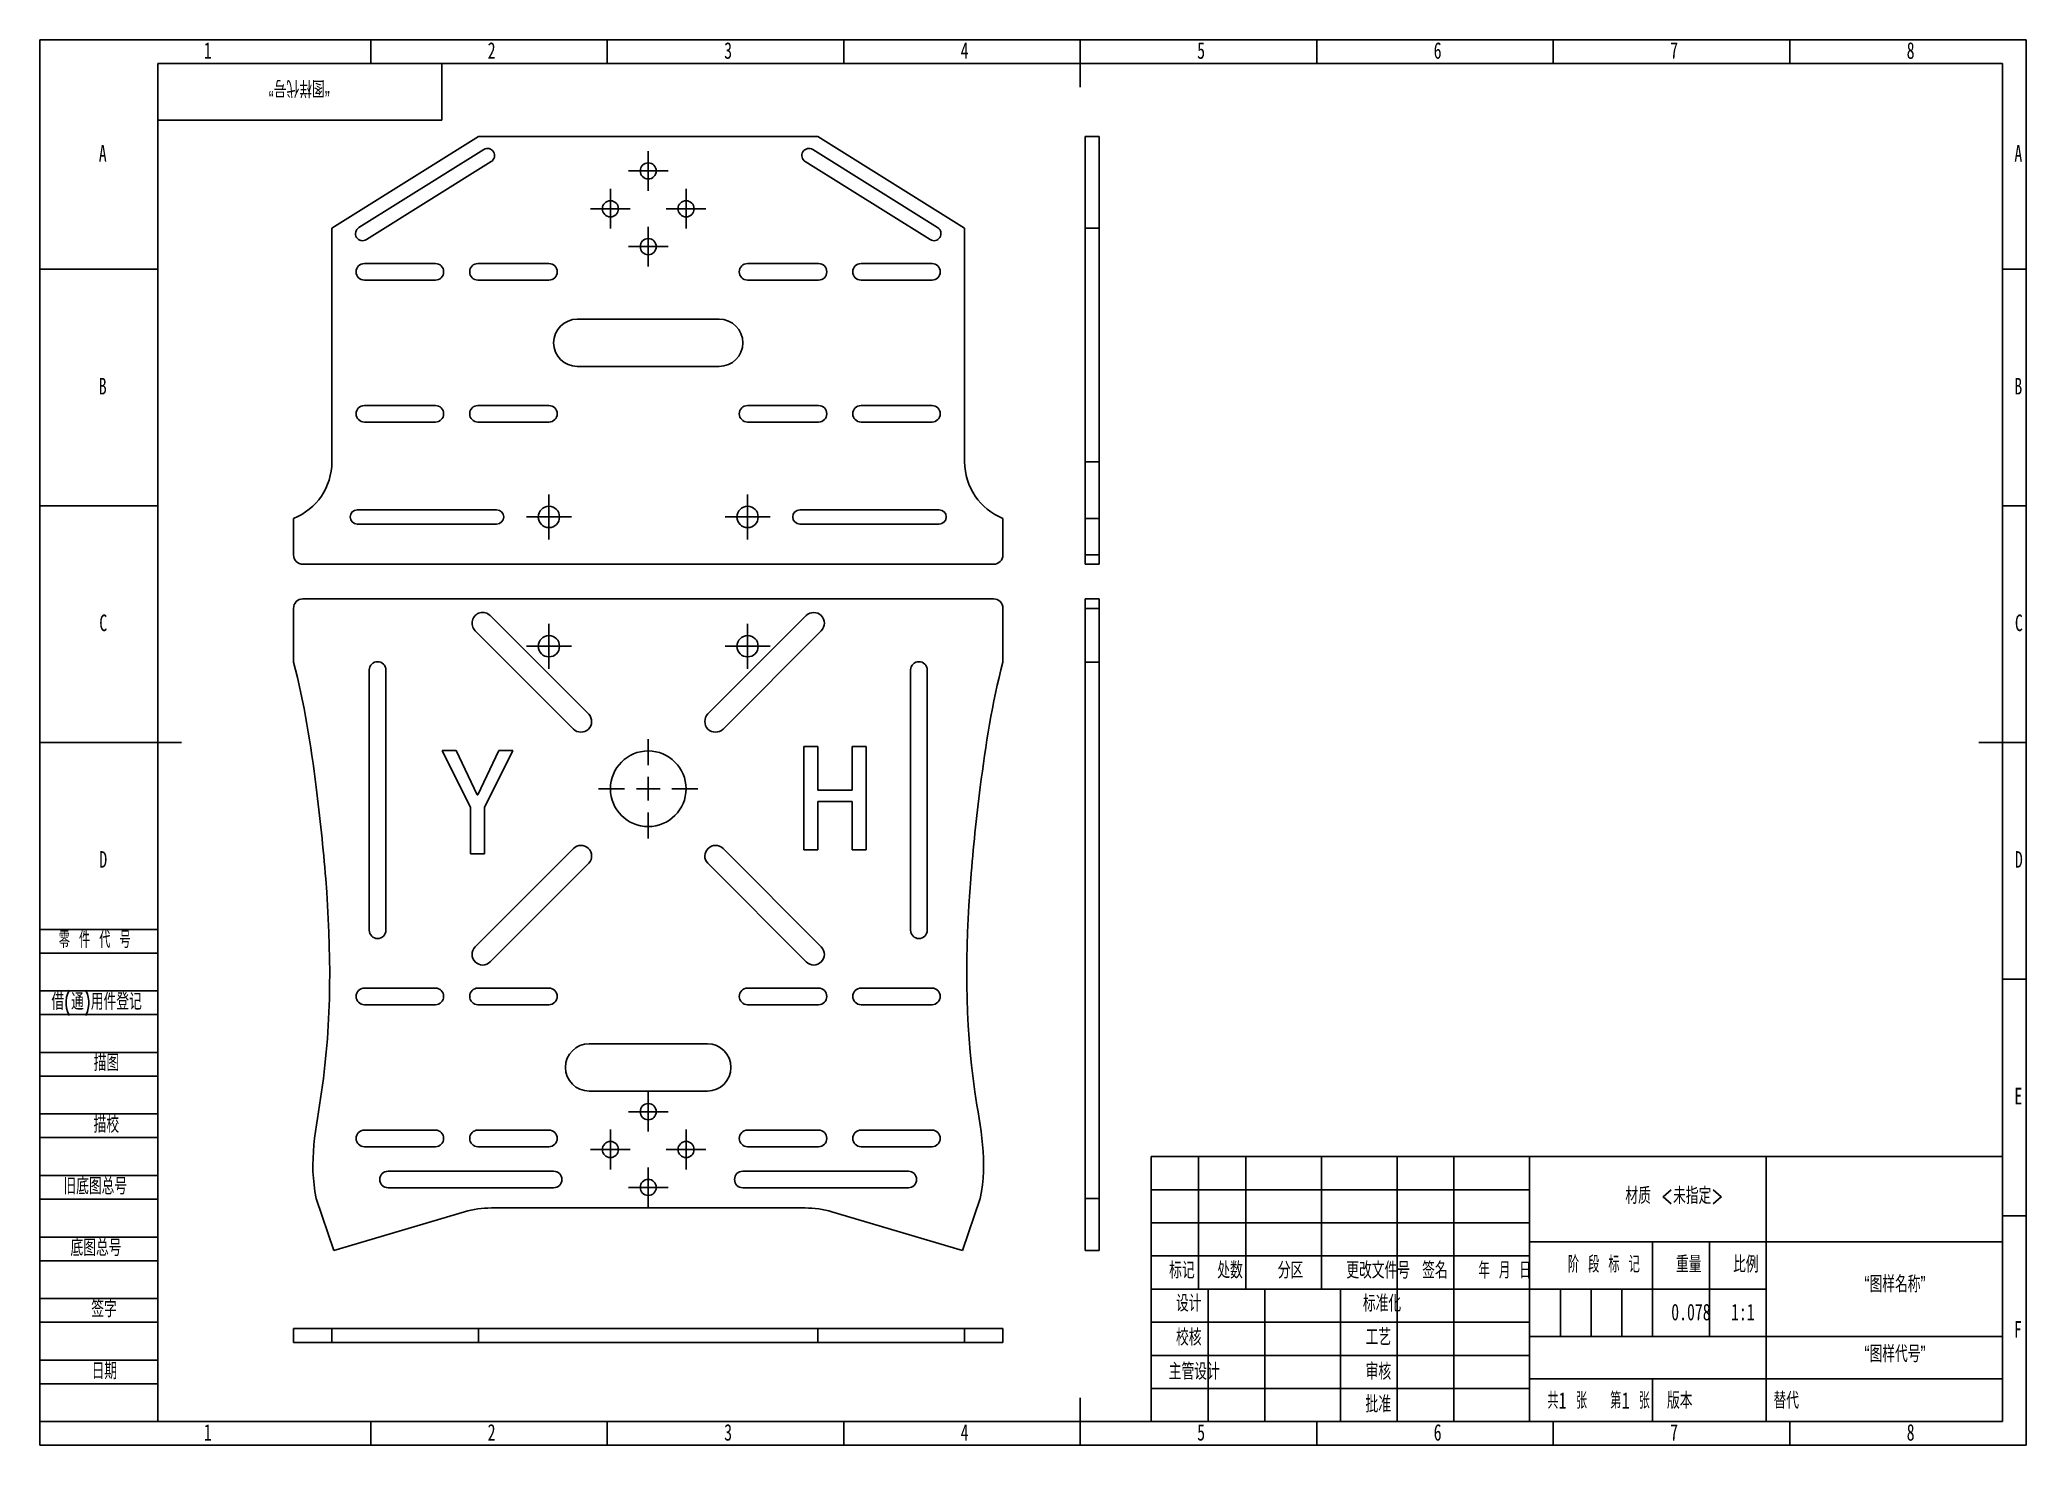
# Model space of a CAD drawing. Header units: millimetres. Extents: x 0 to 420, y 0 to 297.
import ezdxf

# ---------------------------------------------------------------- set-up
doc = ezdxf.new("R2010")
doc.units = ezdxf.units.MM
for name, color, linetype in [('10', 7, 'Continuous'), ('5', 7, 'Continuous'), ('9', 7, 'Continuous'), ('SLD-0', 7, 'Continuous')]:
    doc.layers.add(name, color=color, linetype=linetype)
doc.styles.add('SLDTEXTSTYLE0', font='TXT', dxfattribs={"width": 0.7, "bigfont": 'bigfont'})
doc.styles.add('SLDTEXTSTYLE1', font='TXT', dxfattribs={"width": 0.62, "bigfont": 'bigfont'})
doc.styles.add('SLDTEXTSTYLE2', font='TXT', dxfattribs={"width": 0.614286, "bigfont": 'bigfont'})
doc.styles.add('SLDTEXTSTYLE3', font='TXT', dxfattribs={"width": 0.6, "bigfont": 'bigfont'})
doc.styles.add('SLDTEXTSTYLE4', font='TXT', dxfattribs={"width": 0.7})

# ---------------------------------------------------------------- blocks, each defined once
blk = doc.blocks.new('SW_CENTERMARKSYMBOL_0')
at = {"layer": '10', "color": 0}
for p, q in [((0, 2.5), (0, 4.75)), ((-2.5, 0), (-4.75, 0)), ((0, 0), (-2.5, 0)), ((0, 0), (0, 2.5)), ((0, 0), (0, -2.5)), ((0, 0), (2.5, 0)), ((2.5, 0), (4.75, 0)), ((0, -2.5), (0, -4.75))]:
    blk.add_line(p, q, dxfattribs=at)
blk = doc.blocks.new('SW_CENTERMARKSYMBOL_1')
at = {"layer": '10', "color": 0}
for p, q in [((0, 2.5), (0, 4.75)), ((-2.5, 0), (-4.75, 0)), ((0, 0), (-2.5, 0)), ((0, 0), (0, 2.5)), ((0, 0), (0, -2.5)), ((0, 0), (2.5, 0)), ((2.5, 0), (4.75, 0)), ((0, -2.5), (0, -4.75))]:
    blk.add_line(p, q, dxfattribs=at)
blk = doc.blocks.new('SW_CENTERMARKSYMBOL_2')
at = {"layer": '10', "color": 0}
for p, q in [((-2.5, 0), (-4.2, 0)), ((0, 0), (-2.5, 0)), ((0, 2.5), (0, 4.2)), ((0, 0), (0, 2.5)), ((0, 0), (0, -2.5)), ((0, 0), (2.5, 0)), ((2.5, 0), (4.2, 0)), ((0, -2.5), (0, -4.2))]:
    blk.add_line(p, q, dxfattribs=at)
blk = doc.blocks.new('SW_CENTERMARKSYMBOL_3')
at = {"layer": '10', "color": 0}
for p, q in [((-2.5, 0), (-4.2, 0)), ((0, 0), (-2.5, 0)), ((0, 2.5), (0, 4.2)), ((0, 0), (0, 2.5)), ((0, 0), (0, -2.5)), ((0, 0), (2.5, 0)), ((2.5, 0), (4.2, 0)), ((0, -2.5), (0, -4.2))]:
    blk.add_line(p, q, dxfattribs=at)
blk = doc.blocks.new('SW_CENTERMARKSYMBOL_4')
at = {"layer": '10', "color": 0}
for p, q in [((-2.5, 0), (-4.2, 0)), ((0, 0), (-2.5, 0)), ((0, 2.5), (0, 4.2)), ((0, 0), (0, 2.5)), ((0, 0), (0, -2.5)), ((0, 0), (2.5, 0)), ((2.5, 0), (4.2, 0)), ((0, -2.5), (0, -4.2))]:
    blk.add_line(p, q, dxfattribs=at)
blk = doc.blocks.new('SW_CENTERMARKSYMBOL_5')
at = {"layer": '10', "color": 0}
for p, q in [((-2.5, 0), (-4.2, 0)), ((0, 0), (-2.5, 0)), ((0, 2.5), (0, 4.2)), ((0, 0), (0, 2.5)), ((0, 0), (0, -2.5)), ((0, 0), (2.5, 0)), ((2.5, 0), (4.2, 0)), ((0, -2.5), (0, -4.2))]:
    blk.add_line(p, q, dxfattribs=at)
blk = doc.blocks.new('SW_CENTERMARKSYMBOL_6')
at = {"layer": '10', "color": 0}
for p, q in [((0, 2.5), (0, 4.75)), ((-2.5, 0), (-4.75, 0)), ((0, 0), (-2.5, 0)), ((0, 0), (0, 2.5)), ((0, 0), (0, -2.5)), ((0, 0), (2.5, 0)), ((2.5, 0), (4.75, 0)), ((0, -2.5), (0, -4.75))]:
    blk.add_line(p, q, dxfattribs=at)
blk = doc.blocks.new('SW_CENTERMARKSYMBOL_7')
at = {"layer": '10', "color": 0}
for p, q in [((0, 2.5), (0, 4.75)), ((-2.5, 0), (-4.75, 0)), ((0, 0), (-2.5, 0)), ((0, 0), (0, 2.5)), ((0, 0), (0, -2.5)), ((0, 0), (2.5, 0)), ((2.5, 0), (4.75, 0)), ((0, -2.5), (0, -4.75))]:
    blk.add_line(p, q, dxfattribs=at)
blk = doc.blocks.new('SW_CENTERMARKSYMBOL_8')
at = {"layer": '10', "color": 0}
for p, q in [((0, 5), (0, 10.5)), ((-5, 0), (-10.5, 0)), ((0, 0), (-2.5, 0)), ((0, 0), (0, 2.5)), ((0, 0), (0, -2.5)), ((0, 0), (2.5, 0)), ((5, 0), (10.5, 0)), ((0, -5), (0, -10.5))]:
    blk.add_line(p, q, dxfattribs=at)
blk = doc.blocks.new('SW_CENTERMARKSYMBOL_9')
at = {"layer": '10', "color": 0}
for p, q in [((-2.5, 0), (-4.2, 0)), ((0, 0), (-2.5, 0)), ((0, 2.5), (0, 4.2)), ((0, 0), (0, 2.5)), ((0, 0), (0, -2.5)), ((0, 0), (2.5, 0)), ((2.5, 0), (4.2, 0)), ((0, -2.5), (0, -4.2))]:
    blk.add_line(p, q, dxfattribs=at)
blk = doc.blocks.new('SW_CENTERMARKSYMBOL_10')
at = {"layer": '10', "color": 0}
for p, q in [((-2.5, 0), (-4.2, 0)), ((0, 0), (-2.5, 0)), ((0, 2.5), (0, 4.2)), ((0, 0), (0, 2.5)), ((0, 0), (0, -2.5)), ((0, 0), (2.5, 0)), ((2.5, 0), (4.2, 0)), ((0, -2.5), (0, -4.2))]:
    blk.add_line(p, q, dxfattribs=at)
blk = doc.blocks.new('SW_CENTERMARKSYMBOL_11')
at = {"layer": '10', "color": 0}
for p, q in [((-2.5, 0), (-4.2, 0)), ((0, 0), (-2.5, 0)), ((0, 2.5), (0, 4.2)), ((0, 0), (0, 2.5)), ((0, 0), (0, -2.5)), ((0, 0), (2.5, 0)), ((2.5, 0), (4.2, 0)), ((0, -2.5), (0, -4.2))]:
    blk.add_line(p, q, dxfattribs=at)
blk = doc.blocks.new('SW_CENTERMARKSYMBOL_12')
at = {"layer": '10', "color": 0}
for p, q in [((-2.5, 0), (-4.2, 0)), ((0, 0), (-2.5, 0)), ((0, 2.5), (0, 4.2)), ((0, 0), (0, 2.5)), ((0, 0), (0, -2.5)), ((0, 0), (2.5, 0)), ((2.5, 0), (4.2, 0)), ((0, -2.5), (0, -4.2))]:
    blk.add_line(p, q, dxfattribs=at)

msp = doc.modelspace()

# ---------------------------------------------------------------- linework, layer by layer
at = {"color": 7, "linetype": 'Continuous', "lineweight": 25}
for p, q in [((92.76, 276.57), (61.75, 257.2)), ((93.88, 273.81), (67.47, 257.31)), ((92.76, 276.57), (164.54, 276.57)), ((189.84, 257.31), (163.43, 273.81)), ((164.54, 276.57), (195.55, 257.2)), ((221.02, 276.57), (224.02, 276.57)), ((221.02, 276.57), (221.02, 257.2)), ((224.02, 276.57), (224.02, 257.2)), ((69.06, 254.76), (95.47, 271.26)), ((161.84, 271.26), (188.25, 254.76)), ((61.75, 257.2), (61.75, 207.78)), ((195.55, 257.2), (195.55, 207.78)), ((221.02, 257.2), (224.02, 257.2)), ((221.02, 257.2), (221.02, 207.78)), ((224.02, 257.2), (224.02, 207.78)), ((83.65, 249.71), (68.65, 249.71)), ((107.65, 249.71), (92.65, 249.71)), ((164.65, 249.71), (149.65, 249.71)), ((188.65, 249.71), (173.65, 249.71)), ((83.65, 246.21), (68.65, 246.21)), ((107.65, 246.21), (92.65, 246.21)), ((164.65, 246.21), (149.65, 246.21)), ((188.65, 246.21), (173.65, 246.21)), ((113.65, 237.96), (143.65, 237.96)), ((143.65, 227.96), (113.65, 227.96)), ((83.65, 219.71), (68.65, 219.71)), ((107.65, 219.71), (92.65, 219.71)), ((164.65, 219.71), (149.65, 219.71)), ((188.65, 219.71), (173.65, 219.71)), ((83.65, 216.21), (68.65, 216.21)), ((107.65, 216.21), (92.65, 216.21)), ((164.65, 216.21), (149.65, 216.21)), ((188.65, 216.21), (173.65, 216.21)), ((221.02, 207.78), (224.02, 207.78)), ((221.02, 195.84), (221.02, 207.78)), ((224.02, 195.84), (224.02, 207.78)), ((96.6, 197.67), (67.14, 197.67)), ((190.17, 197.67), (160.71, 197.67)), ((53.65, 195.84), (53.65, 188.17)), ((67.14, 194.67), (96.6, 194.67)), ((160.71, 194.67), (190.17, 194.67)), ((203.65, 195.84), (203.65, 188.17)), ((221.02, 195.84), (224.02, 195.84)), ((221.02, 195.84), (221.02, 188.17)), ((224.02, 195.84), (224.02, 188.17)), ((201.65, 186.17), (55.65, 186.17)), ((221.02, 188.17), (224.02, 188.17)), ((221.02, 186.17), (221.02, 188.17)), ((224.02, 186.17), (221.02, 186.17)), ((224.02, 188.17), (224.02, 186.17)), ((53.65, 176.85), (53.65, 165.47)), ((201.65, 178.85), (55.65, 178.85)), ((203.65, 176.85), (203.65, 165.47)), ((221.02, 178.85), (224.02, 178.85)), ((221.02, 176.85), (221.02, 178.85)), ((224.02, 176.85), (221.02, 176.85)), ((221.02, 176.85), (221.02, 165.47)), ((224.02, 178.85), (224.02, 176.85)), ((224.02, 176.85), (224.02, 165.47)), ((95.24, 175.32), (116.08, 154.48)), ((162.06, 175.31), (141.27, 154.53)), ((112.85, 151.34), (92.07, 172.13)), ((165.24, 172.13), (144.46, 151.34)), ((69.68, 108.83), (69.68, 163.83)), ((73.18, 163.83), (73.18, 108.83)), ((184.13, 108.83), (184.13, 163.83)), ((187.63, 163.83), (187.63, 108.83)), ((221.02, 165.47), (224.02, 165.47)), ((161.57, 147.65), (164.51, 147.65)), ((161.57, 125.82), (161.57, 147.65)), ((164.51, 147.65), (164.51, 138.46)), ((171.78, 147.65), (174.72, 147.65)), ((171.78, 138.46), (171.78, 147.65)), ((174.72, 147.65), (174.72, 125.82)), ((85.07, 146.79), (88.01, 146.79)), ((91.07, 134.79), (85.07, 146.79)), ((88.01, 146.79), (92.48, 137.47)), ((92.6, 137.47), (97.07, 146.79)), ((100.01, 146.79), (94.01, 134.79)), ((97.07, 146.79), (100.01, 146.79)), ((91.07, 124.96), (91.07, 134.79)), ((92.48, 137.47), (92.6, 137.47)), ((94.01, 134.79), (94.01, 124.96)), ((164.51, 138.46), (171.78, 138.46)), ((164.51, 136.03), (164.51, 125.82)), ((171.78, 136.03), (164.51, 136.03)), ((171.78, 125.82), (171.78, 136.03)), ((112.85, 126.1), (92.06, 105.31)), ((144.46, 126.1), (165.24, 105.31)), ((94.01, 124.96), (91.07, 124.96)), ((116.1, 122.99), (95.24, 102.13)), ((162.06, 102.13), (141.23, 122.97)), ((164.51, 125.82), (161.57, 125.82)), ((174.72, 125.82), (171.78, 125.82)), ((83.65, 96.59), (68.65, 96.59)), ((68.65, 93.09), (83.65, 93.09)), ((107.65, 96.59), (92.65, 96.59)), ((92.65, 93.09), (107.65, 93.09)), ((164.65, 96.59), (149.65, 96.59)), ((164.65, 93.09), (149.65, 93.09)), ((188.65, 96.59), (173.65, 96.59)), ((188.65, 93.09), (173.65, 93.09)), ((116.15, 84.84), (141.15, 84.84)), ((141.15, 74.84), (116.15, 74.84)), ((83.65, 66.59), (68.65, 66.59)), ((83.65, 63.09), (68.65, 63.09)), ((107.65, 66.59), (92.65, 66.59)), ((107.65, 63.09), (92.65, 63.09)), ((164.65, 66.59), (149.65, 66.59)), ((164.65, 63.09), (149.65, 63.09)), ((188.65, 66.59), (173.65, 66.59)), ((188.65, 63.09), (173.65, 63.09)), ((73.65, 57.91), (108.65, 57.91)), ((148.65, 57.91), (183.65, 57.91)), ((62.19, 41.14), (58.48, 52.17)), ((108.65, 54.41), (73.65, 54.41)), ((183.65, 54.41), (148.65, 54.41)), ((195.11, 41.14), (198.83, 52.17)), ((221.02, 52.17), (224.02, 52.17)), ((221.02, 41.14), (221.02, 52.17)), ((224.02, 41.14), (224.02, 52.17)), ((89.81, 49.31), (62.19, 41.14)), ((161.82, 50.14), (95.48, 50.14)), ((167.5, 49.31), (195.11, 41.14)), ((221.02, 41.14), (224.02, 41.14)), ((53.65, 24.68), (53.65, 21.68)), ((53.65, 24.68), (61.75, 24.68)), ((53.65, 21.68), (61.75, 21.68)), ((61.75, 24.68), (61.75, 21.68)), ((92.76, 24.68), (61.75, 24.68)), ((92.76, 21.68), (61.75, 21.68)), ((92.76, 24.68), (92.76, 21.68)), ((92.76, 24.68), (164.54, 24.68)), ((92.76, 21.68), (164.54, 21.68)), ((164.54, 24.68), (164.54, 21.68)), ((164.54, 24.68), (195.55, 24.68)), ((164.54, 21.68), (195.55, 21.68)), ((195.55, 24.68), (195.55, 21.68)), ((203.65, 24.68), (195.55, 24.68)), ((203.65, 21.68), (195.55, 21.68)), ((203.65, 24.68), (203.65, 21.68))]:
    msp.add_line(p, q, dxfattribs=at)
for centre, radius in [((128.65, 269.28), 1.7), ((120.65, 261.28), 1.7), ((136.65, 261.28), 1.7), ((128.65, 253.28), 1.7), ((107.65, 196.17), 2.25), ((149.65, 196.17), 2.25), ((107.65, 168.85), 2.25), ((149.65, 168.85), 2.25), ((128.65, 138.72), 8), ((128.65, 70.49), 1.7), ((120.65, 62.49), 1.7), ((136.65, 62.49), 1.7), ((128.65, 54.49), 1.7)]:
    msp.add_circle(centre, radius, dxfattribs=at)
for centre, radius, start, end in [((94.67, 272.53), 1.5, 301.9916, 121.9916), ((162.63, 272.53), 1.5, 58.0084, 238.0084), ((68.26, 256.04), 1.5, 121.9916, 301.9916), ((189.04, 256.04), 1.5, 238.0084, 58.0084), ((68.65, 247.96), 1.75, 90, 270), ((83.65, 247.96), 1.75, 270, 90), ((92.65, 247.96), 1.75, 90, 270), ((107.65, 247.96), 1.75, 270, 90), ((149.65, 247.96), 1.75, 90, 270), ((164.65, 247.96), 1.75, 270, 90), ((173.65, 247.96), 1.75, 90, 270), ((188.65, 247.96), 1.75, 270, 90), ((113.65, 232.96), 5, 90, 270), ((143.65, 232.96), 5, 270, 90), ((68.65, 217.96), 1.75, 90, 270), ((83.65, 217.96), 1.75, 270, 90), ((92.65, 217.96), 1.75, 90, 270), ((107.65, 217.96), 1.75, 270, 90), ((149.65, 217.96), 1.75, 90, 270), ((164.65, 217.96), 1.75, 270, 90), ((173.65, 217.96), 1.75, 90, 270), ((188.65, 217.96), 1.75, 270, 90), ((48.91, 207.78), 12.85, 291.6891, 0), ((208.4, 207.78), 12.85, 180, 248.3109), ((67.14, 196.17), 1.5, 90, 270), ((96.6, 196.17), 1.5, 270, 90), ((160.71, 196.17), 1.5, 90, 270), ((190.17, 196.17), 1.5, 270, 90), ((55.65, 188.17), 2, 180, 270), ((201.65, 188.17), 2, 270, 0), ((55.65, 176.85), 2, 90, 180), ((201.65, 176.85), 2, 0, 90), ((93.65, 173.72), 2.25, 45.0783, 225.0783), ((163.65, 173.72), 2.25, 315, 135), ((71.43, 163.83), 1.75, 0, 180), ((185.88, 163.83), 1.75, 0, 180), ((114.44, 152.94), 2.25, 225, 43.2685), ((142.87, 152.94), 2.25, 135, 315), ((114.44, 124.51), 2.25, 317.4479, 135), ((142.87, 124.51), 2.25, 45, 223.2685), ((71.43, 108.83), 1.75, 180, 0), ((93.65, 103.72), 2.25, 135, 315), ((163.65, 103.72), 2.25, 225, 45), ((185.88, 108.83), 1.75, 180, 0), ((68.65, 94.84), 1.75, 90, 270), ((83.65, 94.84), 1.75, 270, 90), ((92.65, 94.84), 1.75, 90, 270), ((107.65, 94.84), 1.75, 270, 90), ((149.65, 94.84), 1.75, 90, 270), ((164.65, 94.84), 1.75, 270, 90), ((173.65, 94.84), 1.75, 90, 270), ((188.65, 94.84), 1.75, 270, 90), ((116.15, 79.84), 5, 90, 270), ((141.15, 79.84), 5, 270, 90), ((68.65, 64.84), 1.75, 90, 270), ((83.65, 64.84), 1.75, 270, 90), ((92.65, 64.84), 1.75, 90, 270), ((107.65, 64.84), 1.75, 270, 90), ((149.65, 64.84), 1.75, 90, 270), ((164.65, 64.84), 1.75, 270, 90), ((173.65, 64.84), 1.75, 90, 270), ((188.65, 64.84), 1.75, 270, 90), ((73.65, 56.16), 1.75, 90, 270), ((108.65, 56.16), 1.75, 270, 90), ((148.65, 56.16), 1.75, 90, 270), ((183.65, 56.16), 1.75, 270, 90), ((95.48, 30.14), 20, 90, 106.4829), ((161.82, 30.14), 20, 73.5171, 90)]:
    msp.add_arc(centre, radius, start, end, dxfattribs=at)
for points in [[(53.65, 165.47), (55.96, 156.81), (58.31, 141.53), (61.55, 111.28), (61.89, 81.97), (56.76, 59.76), (58.48, 52.17)], [(203.65, 165.47), (201.35, 156.81), (198.99, 141.53), (195.76, 111.28), (195.42, 81.97), (200.54, 59.76), (198.83, 52.17)], [(221.02, 165.47), (221.02, 156.81), (221.02, 141.53), (221.02, 111.28), (221.02, 81.97), (221.02, 59.76), (221.02, 52.17)], [(224.02, 165.47), (224.02, 156.81), (224.02, 141.53), (224.02, 111.28), (224.02, 81.97), (224.02, 59.76), (224.02, 52.17)]]:
    msp.add_open_spline(points, degree=3, knots=[0, 0, 0, 0, 0.235247, 0.406294, 0.801186, 1, 1, 1, 1], dxfattribs=at)
at = {"layer": '10', "color": 7}
for p, q in [((0, 109), (25, 109)), ((0, 104), (25, 104)), ((0, 96), (25, 96)), ((0, 91), (25, 91)), ((0, 83), (25, 83)), ((0, 78), (25, 78)), ((0, 70), (25, 70)), ((0, 65), (25, 65)), ((0, 57), (25, 57)), ((0, 52), (25, 52)), ((235, 54), (315, 54)), ((235, 47), (315, 47)), ((0, 44), (25, 44)), ((0, 39), (25, 39)), ((0, 31), (25, 31)), ((0, 26), (25, 26)), ((0, 18), (25, 18)), ((0, 13), (25, 13))]:
    msp.add_line(p, q, dxfattribs=at)
at = {"layer": '10', "color": 7, "lineweight": 25}
for p, q in [((245, 61), (245, 33)), ((255, 61), (255, 33)), ((271, 61), (271, 33)), ((287, 61), (287, 5)), ((299, 61), (299, 5)), ((315, 61), (315, 5)), ((365, 61), (365, 33)), ((315, 43), (415, 43)), ((340.99, 43), (340.99, 23)), ((353, 43), (353, 23)), ((235, 40), (315, 40)), ((235, 33), (365, 33)), ((247, 33), (247, 5)), ((259, 33), (259, 5)), ((275, 33), (275, 5)), ((365, 33), (365, 5)), ((235, 26), (315, 26)), ((315, 23), (415, 23)), ((235, 19), (315, 19)), ((315, 14), (415, 14)), ((235, 12), (315, 12))]:
    msp.add_line(p, q, dxfattribs=at)
at = {"layer": '5'}
for p, q in [((70, 297), (70, 292)), ((120, 297), (120, 292)), ((170, 297), (170, 292)), ((270, 297), (270, 292)), ((320, 297), (320, 292)), ((370, 297), (370, 292)), ((0, 248.5), (25, 248.5)), ((420, 248.5), (415, 248.5)), ((0, 198.5), (25, 198.5)), ((420, 198.5), (415, 198.5)), ((420, 98.5), (415, 98.5)), ((420, 48.5), (415, 48.5)), ((70, 0), (70, 5)), ((120, 0), (120, 5)), ((170, 0), (170, 5)), ((270, 0), (270, 5)), ((320, 0), (320, 5)), ((370, 0), (370, 5))]:
    msp.add_line(p, q, dxfattribs=at)
at = {"layer": '5', "lineweight": 25}
for p, q in [((220, 297), (220, 287)), ((0, 148.5), (30, 148.5)), ((420, 148.5), (410, 148.5)), ((220, 0), (220, 10))]:
    msp.add_line(p, q, dxfattribs=at)
at = {"layer": '5', "color": 7, "lineweight": 25}
for p, q in [((415, 292), (25, 292)), ((25, 292), (25, 5)), ((85, 280), (85, 292)), ((415, 5), (415, 292)), ((25, 280), (85, 280)), ((235, 61), (415, 61)), ((235, 61), (235, 5)), ((0, 5), (415, 5))]:
    msp.add_line(p, q, dxfattribs=at)
at = {"layer": '9', "color": 7}
for p, q in [((420, 297), (0, 297)), ((0, 297), (0, 0)), ((420, 148.5), (420, 297)), ((420, 0), (420, 148.5)), ((0, 0), (420, 0))]:
    msp.add_line(p, q, dxfattribs=at)
at = {"layer": 'SLD-0'}
for p, q in [((321.5, 33), (321.5, 23)), ((328, 33), (328, 23)), ((334.5, 33), (334.5, 23))]:
    msp.add_line(p, q, dxfattribs=at)
at = {"layer": 'SLD-0', "lineweight": 25}
msp.add_line((340.99, 14), (340.99, 5), dxfattribs=at)

# ---------------------------------------------------------------- block references
at = {"layer": '10'}
for name, p in [('SW_CENTERMARKSYMBOL_5', (128.65, 269.28)), ('SW_CENTERMARKSYMBOL_3', (120.65, 261.28)), ('SW_CENTERMARKSYMBOL_2', (136.65, 261.28)), ('SW_CENTERMARKSYMBOL_4', (128.65, 253.28)), ('SW_CENTERMARKSYMBOL_1', (107.65, 196.17)), ('SW_CENTERMARKSYMBOL_0', (149.65, 196.17)), ('SW_CENTERMARKSYMBOL_7', (107.65, 168.85)), ('SW_CENTERMARKSYMBOL_6', (149.65, 168.85)), ('SW_CENTERMARKSYMBOL_8', (128.65, 138.72)), ('SW_CENTERMARKSYMBOL_12', (128.65, 70.49)), ('SW_CENTERMARKSYMBOL_11', (120.65, 62.49)), ('SW_CENTERMARKSYMBOL_9', (136.65, 62.49)), ('SW_CENTERMARKSYMBOL_10', (128.65, 54.49))]:
    msp.add_blockref(name, p, dxfattribs=at)

# ---------------------------------------------------------------- texts
at = {"layer": '10', "char_height": 3.5}
for s, insert, attachment_point, style in [('1', (35.54, 296.48), 2, 'SLDTEXTSTYLE4'), ('2', (95.54, 296.48), 2, 'SLDTEXTSTYLE4'), ('3', (145.54, 296.48), 2, 'SLDTEXTSTYLE4'), ('4', (195.54, 296.48), 2, 'SLDTEXTSTYLE4'), ('5', (245.54, 296.48), 2, 'SLDTEXTSTYLE4'), ('6', (295.55, 296.48), 2, 'SLDTEXTSTYLE4'), ('7', (345.55, 296.48), 2, 'SLDTEXTSTYLE4'), ('8', (395.55, 296.48), 2, 'SLDTEXTSTYLE4'), ('A', (13.32, 274.73), 2, 'SLDTEXTSTYLE4'), ('A', (418.32, 274.73), 2, 'SLDTEXTSTYLE4'), ('B', (13.32, 225.54), 2, 'SLDTEXTSTYLE4'), ('B', (418.32, 225.54), 2, 'SLDTEXTSTYLE4'), ('C', (13.43, 175.54), 2, 'SLDTEXTSTYLE4'), ('C', (418.43, 175.54), 2, 'SLDTEXTSTYLE4'), ('D', (13.43, 125.54), 2, 'SLDTEXTSTYLE4'), ('D', (418.43, 125.54), 2, 'SLDTEXTSTYLE4'), ('E', (418.32, 75.54), 2, 'SLDTEXTSTYLE4'), ('\\M+18DDE质 <\\M+196A2\\M+18E77\\M+192E8>', (345.58, 54.48), 2, 'SLDTEXTSTYLE0'), ('\\M+18167图样\\M+196BC\\M+18FCC\\M+18168', (392.25, 35.79), 2, 'SLDTEXTSTYLE0'), ('0.078', (349.1, 29.9), 2, 'SLDTEXTSTYLE4'), ('1:1', (360.08, 29.9), 2, 'SLDTEXTSTYLE4'), ('F', (418.22, 26.23), 2, 'SLDTEXTSTYLE4'), ('\\M+18167图样\\M+191E3\\M+18D86\\M+18168', (392.25, 21.05), 2, 'SLDTEXTSTYLE0'), ('1', (321.14, 11.2), 1, 'SLDTEXTSTYLE4'), ('1', (334.48, 11.2), 1, 'SLDTEXTSTYLE4'), ('1', (35.54, 4.48), 2, 'SLDTEXTSTYLE4'), ('2', (95.54, 4.48), 2, 'SLDTEXTSTYLE4'), ('3', (145.54, 4.48), 2, 'SLDTEXTSTYLE4'), ('4', (195.54, 4.48), 2, 'SLDTEXTSTYLE4'), ('5', (245.54, 4.48), 2, 'SLDTEXTSTYLE4'), ('6', (295.55, 4.48), 2, 'SLDTEXTSTYLE4'), ('7', (345.55, 4.48), 2, 'SLDTEXTSTYLE4'), ('8', (395.55, 4.48), 2, 'SLDTEXTSTYLE4')]:
    msp.add_mtext(s, dxfattribs=dict(at, insert=insert, attachment_point=attachment_point, style=style))
at = {"layer": '10', "color": 7, "char_height": 3.5}
for s, insert, attachment_point, style in [('\\M+197EB \\M+18C8F \\M+191E3 \\M+18D86', (4.02, 108.59), 1, 'SLDTEXTSTYLE2'), ('\\M+18ED8(\\M+192CA)\\M+19770\\M+18C8F\\M+1936F记', (2.47, 95.5), 1, 'SLDTEXTSTYLE0'), ('\\M+19560图', (14.11, 82.55), 2, 'SLDTEXTSTYLE0'), ('\\M+19560\\M+18D5A', (14.08, 69.52), 2, 'SLDTEXTSTYLE0'), ('\\M+18B8C\\M+192EA图总\\M+18D86', (5, 56.49), 1, 'SLDTEXTSTYLE0'), ('\\M+192EA图总\\M+18D86', (6.5, 43.49), 1, 'SLDTEXTSTYLE0'), ('标记', (241.49, 38.72), 2, 'SLDTEXTSTYLE0'), ('处\\M+19094', (251.67, 38.72), 2, 'SLDTEXTSTYLE0'), ('\\M+195AA\\M+18BE6', (264.46, 38.72), 2, 'SLDTEXTSTYLE0'), ('\\M+18D58\\M+189FC\\M+195B6\\M+18C8F\\M+18D86', (282.98, 38.72), 2, 'SLDTEXTSTYLE0'), ('签\\M+196BC', (294.97, 38.72), 2, 'SLDTEXTSTYLE0'), ('\\M+1944E \\M+18C8E \\M+193FA', (309.71, 38.72), 2, 'SLDTEXTSTYLE1'), ('阶 \\M+19269 标 记', (330.69, 39.99), 2, 'SLDTEXTSTYLE2'), ('\\M+18F64\\M+197CA', (348.63, 39.99), 2, 'SLDTEXTSTYLE0'), ('\\M+194E4\\M+197E1', (360.72, 39.99), 2, 'SLDTEXTSTYLE0'), ('签\\M+18E9A', (13.59, 30.54), 2, 'SLDTEXTSTYLE0'), ('设计', (242.93, 31.73), 2, 'SLDTEXTSTYLE0'), ('标\\M+18F79\\M+189BB', (283.79, 31.73), 2, 'SLDTEXTSTYLE0'), ('\\M+18D5A\\M+18A6A', (242.93, 24.56), 2, 'SLDTEXTSTYLE0'), ('\\M+18D48艺', (283.02, 24.6), 2, 'SLDTEXTSTYLE0'), ('\\M+193FA\\M+18AFA', (13.66, 17.44), 2, 'SLDTEXTSTYLE0'), ('\\M+18EE5\\M+18AC7设计', (244.09, 17.33), 2, 'SLDTEXTSTYLE0'), ('审\\M+18A6A', (283.02, 17.33), 2, 'SLDTEXTSTYLE0'), ('\\M+194E1\\M+18F79', (283, 10.44), 2, 'SLDTEXTSTYLE0'), ('\\M+18BA4  张', (322.96, 11.2), 2, 'SLDTEXTSTYLE3'), ('\\M+191E6  张', (336.22, 11.2), 2, 'SLDTEXTSTYLE3'), ('\\M+194C5\\M+1967B', (346.74, 11.2), 2, 'SLDTEXTSTYLE0')]:
    msp.add_mtext(s, dxfattribs=dict(at, insert=insert, attachment_point=attachment_point, style=style))
at = {"layer": 'SLD-0', "insert": (54.86, 285.02), "char_height": 3.5, "attachment_point": 2, "rotation": 180, "style": 'SLDTEXTSTYLE0'}
msp.add_mtext('\\M+18167图样\\M+191E3\\M+18D86\\M+18168', dxfattribs=at)
at = {"layer": 'SLD-0', "insert": (366.56, 11.2), "char_height": 3.5, "attachment_point": 1, "style": 'SLDTEXTSTYLE0'}
msp.add_mtext('\\M+191D6\\M+191E3', dxfattribs=at)

doc.saveas('drawing.dxf')
